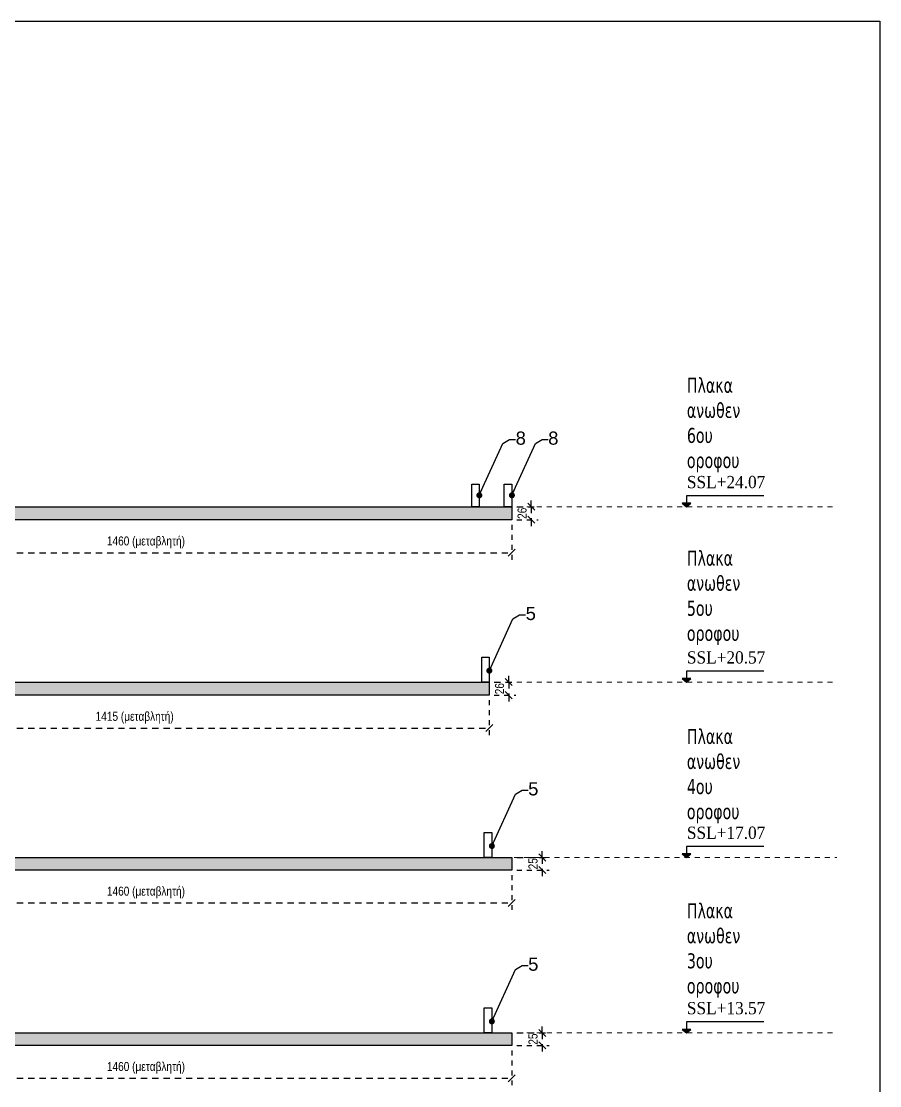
# Model space of a CAD drawing. Header units: millimetres. Extents: x -2171 to 1563, y -1758 to -1505.
# Drawn here: x 970.67 to 987.8, y -1612.1 to -1590.85 of the extents above; entities that cross this region are included whole.
import ezdxf
from ezdxf.enums import TextEntityAlignment as Align

# ---------------------------------------------------------------- set-up
doc = ezdxf.new("R2010")
doc.units = ezdxf.units.MM
doc.header["$PDMODE"] = 32
for name, pattern in [('DASHDOT', [25.4, 12.7, -6.35, 0, -6.35]), ('DASHED2', [0.375, 0.25, -0.125]), ('DOT', [0.025, 0, -0.025]), ('HIDDEN', [0.375, 0.25, -0.125]), ('HIDDEN2', [0.1875, 0.125, -0.0625])]:
    doc.linetypes.add(name, pattern=pattern)
doc.layers.get('Defpoints').update_dxf_attribs({"color": 6})
for name, color, linetype in [('-S-AKSONES', 50, 'DASHDOT'), ('-S_TEXT', 3, 'Continuous'), ('A-TEXT', 7, 'Continuous'), ('AM_5', 7, 'Continuous'), ('Sect_Dim', 7, 'Continuous'), ('Sect_Fill', 7, 'Continuous'), ('Sect_Line_Bold', 7, 'Continuous'), ('STITHAIO', 94, 'Continuous')]:
    doc.layers.add(name, color=color, linetype=linetype)
doc.layers.add('A-ANNO-DIMS', color=1, linetype='Continuous', lineweight=9)
doc.styles.add('1-100', font='arial.ttf', dxfattribs={"width": 0.8})
doc.styles.add('ag', font='arial.ttf', dxfattribs={"height": 0.25})
doc.styles.add('GR-SIMPL', font='GR-SIMPL.shx', dxfattribs={"width": 0.8})
doc.styles.add('S1TmsNwRmn11_b_934_161', font='times.ttf', dxfattribs={"width": 0.933629, "height": 0.001087})
doc.dimstyles.new('CHRISTOFOROS', dxfattribs={"dimscale": 0.2, "dimtxt": 0.25, "dimasz": 0.6, "dimexe": 0, "dimexo": 0, "dimgap": 0, "dimtad": 0, "dimdec": 0, "dimlfac": 100, "dimzin": 0, "dimdsep": 46, "dimtxsty": 'ag', "dimblk": 'ARCHTICK', "dimcen": 0, "dimclrd": 256, "dimclre": 256, "dimclrt": 1, "dimaunit": 1, "dimadec": 0, "dimazin": 0, "dimtfac": 1, "dimtdec": 0, "dimtofl": 0, "dimtmove": 0, "dimatfit": 3, "dimfxl": 1, "dimtolj": 1, "dimtzin": 0, "dimlwd": -1, "dimlwe": -1, "dimarcsym": 0})
doc.dimstyles.new('Copy of 1-100', dxfattribs={"dimtxt": 0.18, "dimasz": 0.14, "dimexe": 0.14, "dimexo": 0.1, "dimgap": 0.09, "dimtad": 1, "dimdec": 0, "dimlfac": 100, "dimrnd": 5, "dimzin": 5, "dimdsep": 46, "dimtxsty": '1-100', "dimblk": 'OBLIQUE', "dimcen": 0.09, "dimclrd": 1, "dimclre": 1, "dimclrt": 2, "dimadec": 0, "dimazin": 0, "dimtfac": 1, "dimtdec": 0, "dimtix": 1, "dimtmove": 2, "dimatfit": 3, "dimfxl": 5, "dimfxlon": 1, "dimtolj": 1, "dimtzin": 5, "dimarcsym": 0})

# ---------------------------------------------------------------- blocks, each defined once
blk = doc.blocks.new('_Oblique')
at = {"color": 0, "linetype": 'ByBlock', "lineweight": -2}
blk.add_line((-0.5, -0.5), (0.5, 0.5), dxfattribs=at)
blk = doc.blocks.new('*D960')
at = {"layer": 'AM_5', "color": 1, "linetype": 'HIDDEN', "lineweight": -2, "ltscale": 0.5, "transparency": 16777216}
blk.add_line((965.857, -1611.394), (965.857, -1612.091), dxfattribs=at)
at = {"layer": 'AM_5', "color": 1, "linetype": 'HIDDEN2', "lineweight": -2, "ltscale": 0.5, "transparency": 16777216}
blk.add_line((980.457, -1611.394), (980.457, -1612.091), dxfattribs=at)
at = {"layer": 'AM_5', "color": 1, "linetype": 'DASHED2', "lineweight": -2, "ltscale": 0.5, "transparency": 16777216}
blk.add_line((965.857, -1611.951), (980.457, -1611.951), dxfattribs=at)
at = {"layer": 'Defpoints', "color": 0, "ltscale": 0.5, "transparency": 16777216}
for p in [(965.857, -1611.294), (980.457, -1611.294), (980.457, -1611.951)]:
    blk.add_point(p, dxfattribs=at)
at = {"layer": 'AM_5', "color": 1, "lineweight": -2, "ltscale": 0.5, "transparency": 16777216, "xscale": 0.14, "yscale": 0.14, "zscale": 0.14, "rotation": 180}
blk.add_blockref('_Oblique', (965.857, -1611.951), dxfattribs=at)
at = {"layer": 'AM_5', "color": 1, "lineweight": -2, "ltscale": 0.5, "transparency": 16777216, "xscale": 0.14, "yscale": 0.14, "zscale": 0.14}
blk.add_blockref('_Oblique', (980.457, -1611.951), dxfattribs=at)
at = {"layer": 'AM_5', "color": 2, "ltscale": 0.5, "transparency": 16777216, "insert": (973.157, -1611.743), "char_height": 0.18, "attachment_point": 5, "style": '1-100'}
blk.add_mtext('\\A1;1460 (μεταβλητή)', dxfattribs=at)
blk = doc.blocks.new('*D961')
at = {"layer": 'AM_5', "color": 1, "linetype": 'DASHED2', "lineweight": -2, "ltscale": 0.5, "transparency": 16777216}
for p, q in [((981.064, -1611.044), (981.064, -1610.904)), ((981.064, -1611.044), (981.064, -1611.294)), ((981.064, -1611.294), (981.064, -1611.434))]:
    blk.add_line(p, q, dxfattribs=at)
at = {"layer": 'AM_5', "color": 1, "linetype": 'HIDDEN', "lineweight": -2, "ltscale": 0.5, "transparency": 16777216}
blk.add_line((980.557, -1611.044), (981.204, -1611.044), dxfattribs=at)
at = {"layer": 'AM_5', "color": 1, "linetype": 'HIDDEN2', "lineweight": -2, "ltscale": 0.5, "transparency": 16777216}
blk.add_line((980.557, -1611.294), (981.204, -1611.294), dxfattribs=at)
at = {"layer": 'Defpoints', "color": 0, "ltscale": 0.5, "transparency": 16777216}
for p in [(980.457, -1611.044), (980.457, -1611.294), (981.064, -1611.294)]:
    blk.add_point(p, dxfattribs=at)
at = {"layer": 'AM_5', "color": 1, "lineweight": -2, "ltscale": 0.5, "transparency": 16777216, "xscale": 0.14, "yscale": 0.14, "zscale": 0.14}
for p, rotation in [((981.064, -1611.044), 270), ((981.064, -1611.294), 90)]:
    blk.add_blockref('_Oblique', p, dxfattribs=dict(at, rotation=rotation))
at = {"layer": 'AM_5', "color": 2, "ltscale": 0.5, "transparency": 16777216, "insert": (980.882, -1611.169), "char_height": 0.18, "attachment_point": 5, "rotation": 90, "style": '1-100'}
blk.add_mtext('\\A1;25', dxfattribs=at)
blk = doc.blocks.new('*D968')
at = {"layer": 'AM_5', "color": 1, "linetype": 'HIDDEN', "lineweight": -2, "ltscale": 0.5, "transparency": 16777216}
blk.add_line((965.857, -1607.894), (965.857, -1608.591), dxfattribs=at)
at = {"layer": 'AM_5', "color": 1, "linetype": 'HIDDEN2', "lineweight": -2, "ltscale": 0.5, "transparency": 16777216}
blk.add_line((980.457, -1607.894), (980.457, -1608.591), dxfattribs=at)
at = {"layer": 'AM_5', "color": 1, "linetype": 'DASHED2', "lineweight": -2, "ltscale": 0.5, "transparency": 16777216}
blk.add_line((965.857, -1608.451), (980.457, -1608.451), dxfattribs=at)
at = {"layer": 'Defpoints', "color": 0, "ltscale": 0.5, "transparency": 16777216}
for p in [(965.857, -1607.794), (980.457, -1607.794), (980.457, -1608.451)]:
    blk.add_point(p, dxfattribs=at)
at = {"layer": 'AM_5', "color": 1, "lineweight": -2, "ltscale": 0.5, "transparency": 16777216, "xscale": 0.14, "yscale": 0.14, "zscale": 0.14, "rotation": 180}
blk.add_blockref('_Oblique', (965.857, -1608.451), dxfattribs=at)
at = {"layer": 'AM_5', "color": 1, "lineweight": -2, "ltscale": 0.5, "transparency": 16777216, "xscale": 0.14, "yscale": 0.14, "zscale": 0.14}
blk.add_blockref('_Oblique', (980.457, -1608.451), dxfattribs=at)
at = {"layer": 'AM_5', "color": 2, "ltscale": 0.5, "transparency": 16777216, "insert": (973.157, -1608.243), "char_height": 0.18, "attachment_point": 5, "style": '1-100'}
blk.add_mtext('\\A1;1460 (μεταβλητή)', dxfattribs=at)
blk = doc.blocks.new('*D972')
at = {"layer": 'AM_5', "color": 1, "linetype": 'DASHED2', "lineweight": -2, "ltscale": 0.5, "transparency": 16777216}
for p, q in [((981.064, -1607.544), (981.064, -1607.404)), ((981.064, -1607.544), (981.064, -1607.794)), ((981.064, -1607.794), (981.064, -1607.934))]:
    blk.add_line(p, q, dxfattribs=at)
at = {"layer": 'AM_5', "color": 1, "linetype": 'HIDDEN', "lineweight": -2, "ltscale": 0.5, "transparency": 16777216}
blk.add_line((980.557, -1607.544), (981.204, -1607.544), dxfattribs=at)
at = {"layer": 'AM_5', "color": 1, "linetype": 'HIDDEN2', "lineweight": -2, "ltscale": 0.5, "transparency": 16777216}
blk.add_line((980.557, -1607.794), (981.204, -1607.794), dxfattribs=at)
at = {"layer": 'Defpoints', "color": 0, "ltscale": 0.5, "transparency": 16777216}
for p in [(980.457, -1607.544), (980.457, -1607.794), (981.064, -1607.794)]:
    blk.add_point(p, dxfattribs=at)
at = {"layer": 'AM_5', "color": 1, "lineweight": -2, "ltscale": 0.5, "transparency": 16777216, "xscale": 0.14, "yscale": 0.14, "zscale": 0.14}
for p, rotation in [((981.064, -1607.544), 270), ((981.064, -1607.794), 90)]:
    blk.add_blockref('_Oblique', p, dxfattribs=dict(at, rotation=rotation))
at = {"layer": 'AM_5', "color": 2, "ltscale": 0.5, "transparency": 16777216, "insert": (980.882, -1607.669), "char_height": 0.18, "attachment_point": 5, "rotation": 90, "style": '1-100'}
blk.add_mtext('\\A1;25', dxfattribs=at)
blk = doc.blocks.new('*D976')
at = {"layer": 'AM_5', "color": 1, "linetype": 'DASHED2', "lineweight": -2, "ltscale": 0.5, "transparency": 16777216}
for p, q in [((980.396, -1604.044), (980.396, -1603.904)), ((980.396, -1604.044), (980.396, -1604.304)), ((980.396, -1604.304), (980.396, -1604.444))]:
    blk.add_line(p, q, dxfattribs=at)
at = {"layer": 'AM_5', "color": 1, "linetype": 'HIDDEN', "lineweight": -2, "ltscale": 0.5, "transparency": 16777216}
blk.add_line((980.107, -1604.044), (980.536, -1604.044), dxfattribs=at)
at = {"layer": 'AM_5', "color": 1, "linetype": 'HIDDEN2', "lineweight": -2, "ltscale": 0.5, "transparency": 16777216}
blk.add_line((980.107, -1604.304), (980.536, -1604.304), dxfattribs=at)
at = {"layer": 'Defpoints', "color": 0, "ltscale": 0.5, "transparency": 16777216}
for p in [(980.007, -1604.044), (980.007, -1604.304), (980.396, -1604.304)]:
    blk.add_point(p, dxfattribs=at)
at = {"layer": 'AM_5', "color": 1, "lineweight": -2, "ltscale": 0.5, "transparency": 16777216, "xscale": 0.14, "yscale": 0.14, "zscale": 0.14}
for p, rotation in [((980.396, -1604.044), 270), ((980.396, -1604.304), 90)]:
    blk.add_blockref('_Oblique', p, dxfattribs=dict(at, rotation=rotation))
at = {"layer": 'AM_5', "color": 2, "ltscale": 0.5, "transparency": 16777216, "insert": (980.214, -1604.174), "char_height": 0.18, "attachment_point": 5, "rotation": 90, "style": '1-100'}
blk.add_mtext('\\A1;26', dxfattribs=at)
blk = doc.blocks.new('*D978')
at = {"layer": 'AM_5', "color": 1, "linetype": 'HIDDEN', "lineweight": -2, "ltscale": 0.5, "transparency": 16777216}
blk.add_line((965.857, -1604.404), (965.857, -1605.101), dxfattribs=at)
at = {"layer": 'AM_5', "color": 1, "linetype": 'HIDDEN2', "lineweight": -2, "ltscale": 0.5, "transparency": 16777216}
blk.add_line((980.007, -1604.404), (980.007, -1605.101), dxfattribs=at)
at = {"layer": 'AM_5', "color": 1, "linetype": 'DASHED2', "lineweight": -2, "ltscale": 0.5, "transparency": 16777216}
blk.add_line((965.857, -1604.961), (980.007, -1604.961), dxfattribs=at)
at = {"layer": 'Defpoints', "color": 0, "ltscale": 0.5, "transparency": 16777216}
for p in [(965.857, -1604.304), (980.007, -1604.304), (980.007, -1604.961)]:
    blk.add_point(p, dxfattribs=at)
at = {"layer": 'AM_5', "color": 1, "lineweight": -2, "ltscale": 0.5, "transparency": 16777216, "xscale": 0.14, "yscale": 0.14, "zscale": 0.14, "rotation": 180}
blk.add_blockref('_Oblique', (965.857, -1604.961), dxfattribs=at)
at = {"layer": 'AM_5', "color": 1, "lineweight": -2, "ltscale": 0.5, "transparency": 16777216, "xscale": 0.14, "yscale": 0.14, "zscale": 0.14}
blk.add_blockref('_Oblique', (980.007, -1604.961), dxfattribs=at)
at = {"layer": 'AM_5', "color": 2, "ltscale": 0.5, "transparency": 16777216, "insert": (972.932, -1604.753), "char_height": 0.18, "attachment_point": 5, "style": '1-100'}
blk.add_mtext('\\A1;1415 (μεταβλητή)', dxfattribs=at)
blk = doc.blocks.new('*D986')
at = {"layer": 'AM_5', "color": 1, "linetype": 'DASHED2', "lineweight": -2, "ltscale": 0.5, "transparency": 16777216}
for p, q in [((980.846, -1600.544), (980.846, -1600.404)), ((980.846, -1600.544), (980.846, -1600.804)), ((980.846, -1600.804), (980.846, -1600.944))]:
    blk.add_line(p, q, dxfattribs=at)
at = {"layer": 'AM_5', "color": 1, "linetype": 'HIDDEN', "lineweight": -2, "ltscale": 0.5, "transparency": 16777216}
blk.add_line((980.557, -1600.544), (980.986, -1600.544), dxfattribs=at)
at = {"layer": 'AM_5', "color": 1, "linetype": 'HIDDEN2', "lineweight": -2, "ltscale": 0.5, "transparency": 16777216}
blk.add_line((980.557, -1600.804), (980.986, -1600.804), dxfattribs=at)
at = {"layer": 'Defpoints', "color": 0, "ltscale": 0.5, "transparency": 16777216}
for p in [(980.457, -1600.544), (980.457, -1600.804), (980.846, -1600.804)]:
    blk.add_point(p, dxfattribs=at)
at = {"layer": 'AM_5', "color": 1, "lineweight": -2, "ltscale": 0.5, "transparency": 16777216, "xscale": 0.14, "yscale": 0.14, "zscale": 0.14}
for p, rotation in [((980.846, -1600.544), 270), ((980.846, -1600.804), 90)]:
    blk.add_blockref('_Oblique', p, dxfattribs=dict(at, rotation=rotation))
at = {"layer": 'AM_5', "color": 2, "ltscale": 0.5, "transparency": 16777216, "insert": (980.664, -1600.674), "char_height": 0.18, "attachment_point": 5, "rotation": 90, "style": '1-100'}
blk.add_mtext('\\A1;26', dxfattribs=at)
blk = doc.blocks.new('*D985')
at = {"layer": 'AM_5', "color": 1, "linetype": 'HIDDEN', "lineweight": -2, "ltscale": 0.5, "transparency": 16777216}
blk.add_line((965.857, -1600.904), (965.857, -1601.601), dxfattribs=at)
at = {"layer": 'AM_5', "color": 1, "linetype": 'HIDDEN2', "lineweight": -2, "ltscale": 0.5, "transparency": 16777216}
blk.add_line((980.457, -1600.904), (980.457, -1601.601), dxfattribs=at)
at = {"layer": 'AM_5', "color": 1, "linetype": 'DASHED2', "lineweight": -2, "ltscale": 0.5, "transparency": 16777216}
blk.add_line((965.857, -1601.461), (980.457, -1601.461), dxfattribs=at)
at = {"layer": 'Defpoints', "color": 0, "ltscale": 0.5, "transparency": 16777216}
for p in [(965.857, -1600.804), (980.457, -1600.804), (980.457, -1601.461)]:
    blk.add_point(p, dxfattribs=at)
at = {"layer": 'AM_5', "color": 1, "lineweight": -2, "ltscale": 0.5, "transparency": 16777216, "xscale": 0.14, "yscale": 0.14, "zscale": 0.14, "rotation": 180}
blk.add_blockref('_Oblique', (965.857, -1601.461), dxfattribs=at)
at = {"layer": 'AM_5', "color": 1, "lineweight": -2, "ltscale": 0.5, "transparency": 16777216, "xscale": 0.14, "yscale": 0.14, "zscale": 0.14}
blk.add_blockref('_Oblique', (980.457, -1601.461), dxfattribs=at)
at = {"layer": 'AM_5', "color": 2, "ltscale": 0.5, "transparency": 16777216, "insert": (973.157, -1601.253), "char_height": 0.18, "attachment_point": 5, "style": '1-100'}
blk.add_mtext('\\A1;1460 (μεταβλητή)', dxfattribs=at)
blk = doc.blocks.new('_ArchTick')
at = {"color": 0, "linetype": 'ByBlock', "const_width": 0.15}
blk.add_lwpolyline([(-0.5, -0.5), (0.5, 0.5)], dxfattribs=at)

msp = doc.modelspace()

# ---------------------------------------------------------------- hatches: boundary and pattern name
at = {"layer": 'Sect_Dim'}
for points in [[(984.0335, -1600.4739), (983.8585, -1600.4739), (983.946, -1600.5439)], [(984.0335, -1603.9739), (983.8585, -1603.9739), (983.946, -1604.0439)], [(984.0335, -1607.4739), (983.8585, -1607.4739), (983.946, -1607.5439)], [(984.0335, -1610.9739), (983.8585, -1610.9739), (983.946, -1611.0439)]]:
    msp.add_hatch(color=9, dxfattribs=at).paths.add_polyline_path(points)
at = {"layer": 'Sect_Fill'}
for points in [[(965.8572, -1600.5439), (980.4572, -1600.5439), (980.4572, -1600.8039), (965.8572, -1600.8039)], [(965.8572, -1604.0439), (980.0072, -1604.0439), (980.0072, -1604.3039), (965.8572, -1604.3039)], [(965.8572, -1607.5439), (980.4572, -1607.5439), (980.4572, -1607.7939), (965.8572, -1607.7939)], [(965.8572, -1611.0439), (980.4572, -1611.0439), (980.4572, -1611.2939), (965.8572, -1611.2939)]]:
    msp.add_hatch(color=253, dxfattribs=at).paths.add_polyline_path(points)

# ---------------------------------------------------------------- linework, layer by layer
at = {"layer": '-S_TEXT', "ltscale": 5}
msp.add_lwpolyline([(929.652, -1590.8537), (987.7995, -1590.8537), (987.7995, -1630.8984), (929.652, -1630.8984)], close=True, dxfattribs=at)
at = {"layer": 'A-ANNO-DIMS', "color": 94, "linetype": 'DOT', "ltscale": 1.5}
for p, q in [((970.9907, -1600.5439), (974.4779, -1600.5439)), ((980.5572, -1600.5439), (986.947, -1600.5439)), ((980.5572, -1604.0439), (986.947, -1604.0439)), ((980.3072, -1607.5439), (986.947, -1607.5439)), ((980.5572, -1611.0439), (986.947, -1611.0439))]:
    msp.add_line(p, q, dxfattribs=at)
at = {"layer": 'Sect_Dim', "color": 7}
for points in [[(985.4842, -1600.3239), (983.946, -1600.3239)], [(983.946, -1600.3239), (983.946, -1600.4739)], [(985.4842, -1603.8239), (983.946, -1603.8239)], [(983.946, -1603.8239), (983.946, -1603.9739)], [(985.4842, -1607.3239), (983.946, -1607.3239)], [(983.946, -1607.3239), (983.946, -1607.4739)], [(985.4842, -1610.8239), (983.946, -1610.8239)], [(983.946, -1610.8239), (983.946, -1610.9739)]]:
    msp.add_lwpolyline(points, dxfattribs=at)
for points in [[(984.0335, -1600.4739), (983.8585, -1600.4739), (983.946, -1600.5439)], [(984.0335, -1603.9739), (983.8585, -1603.9739), (983.946, -1604.0439)], [(984.0335, -1607.4739), (983.8585, -1607.4739), (983.946, -1607.5439)], [(984.0335, -1610.9739), (983.8585, -1610.9739), (983.946, -1611.0439)]]:
    msp.add_lwpolyline(points, close=True, dxfattribs=at)
at = {"layer": 'Sect_Line_Bold', "color": 94, "ltscale": 0.5}
for points in [[(965.8572, -1600.5439), (980.4572, -1600.5439), (980.4572, -1600.8039), (965.8572, -1600.8039)], [(965.8572, -1604.0439), (980.0072, -1604.0439), (980.0072, -1604.3039), (965.8572, -1604.3039)], [(965.8572, -1607.5439), (980.4572, -1607.5439), (980.4572, -1607.7939), (965.8572, -1607.7939)], [(965.8572, -1611.0439), (980.4572, -1611.0439), (980.4572, -1611.2939), (965.8572, -1611.2939)]]:
    msp.add_lwpolyline(points, close=True, dxfattribs=at)
at = {"layer": 'STITHAIO', "ltscale": 0.5}
for points in [[(979.6572, -1600.0939), (979.8072, -1600.0939), (979.8072, -1600.5439), (979.6572, -1600.5439)], [(980.3072, -1600.0939), (980.4572, -1600.0939), (980.4572, -1600.5439), (980.3072, -1600.5439)], [(979.8572, -1603.5439), (980.0072, -1603.5439), (980.0072, -1604.0439), (979.8572, -1604.0439)], [(979.9072, -1607.0439), (980.0572, -1607.0439), (980.0572, -1607.5439), (979.9072, -1607.5439)], [(979.9072, -1610.5439), (980.0572, -1610.5439), (980.0572, -1611.0439), (979.9072, -1611.0439)]]:
    msp.add_lwpolyline(points, close=True, dxfattribs=at)

# ---------------------------------------------------------------- texts
at = {"layer": '-S-AKSONES', "color": 3, "linetype": 'Continuous', "char_height": 0.2625, "width": 0.416093, "attachment_point": 1, "style": 'ag'}
for s, insert in [('8', (980.5344, -1599.0422)), ('8', (981.1844, -1599.0422)), ('5', (980.7344, -1602.5422)), ('5', (980.7844, -1606.0422)), ('5', (980.7844, -1609.5422))]:
    msp.add_mtext(s, dxfattribs=dict(at, insert=insert))
at = {"layer": 'A-TEXT', "color": 3, "char_height": 0.3, "width": 1.143602, "attachment_point": 7, "style": 'GR-SIMPL'}
for s, insert in [('{\\fTahoma|b0|i0|c161|p34;Πλακα ανωθεν \\fTahoma|b0|i0|c0|p34;6\\fTahoma|b0|i0|c161|p34;ου οροφου}', (983.9516, -1599.8546)), ('{\\fTahoma|b0|i0|c161|p34;Πλακα ανωθεν \\fTahoma|b0|i0|c0|p34;5\\fTahoma|b0|i0|c161|p34;ου οροφου}', (983.9516, -1603.3048)), ('{\\fTahoma|b0|i0|c161|p34;Πλακα ανωθεν \\fTahoma|b0|i0|c0|p34;4\\fTahoma|b0|i0|c161|p34;ου οροφου}', (983.9516, -1606.8632)), ('{\\fTahoma|b0|i0|c161|p34;Πλακα ανωθεν \\fTahoma|b0|i0|c0|p34;3\\fTahoma|b0|i0|c161|p34;ου οροφου}', (983.9516, -1610.3419))]:
    msp.add_mtext(s, dxfattribs=dict(at, insert=insert))
at = {"layer": 'Sect_Dim', "color": 7, "style": 'S1TmsNwRmn11_b_934_161', "width": 0.933629}
for s, p in [('SSL+24.07', (983.9515, -1600.0501)), ('SSL+20.57', (983.9515, -1603.5501)), ('SSL+17.07', (983.9515, -1607.0501)), ('SSL+13.57', (983.9515, -1610.5501))]:
    msp.add_text(s, height=0.24469, dxfattribs=at).set_placement(p, align=Align.MIDDLE_LEFT)

# ---------------------------------------------------------------- dimensions: what is measured, and where the dimension line sits
at = {"layer": 'AM_5', "ltscale": 0.5}
for base, p1, p2, picture, middle in [((980.8463, -1600.8039), (980.4572, -1600.5439), (980.4572, -1600.8039), '*D986', (980.6644, -1600.6739)), ((980.3963, -1604.3039), (980.0072, -1604.0439), (980.0072, -1604.3039), '*D976', (980.2144, -1604.1739))]:
    dim = msp.add_linear_dim(base=base, p1=p1, p2=p2, angle=90, dimstyle='Copy of 1-100', override={"dimrnd": 0.1}, dxfattribs=at)
    dim.commit()
    dim.dimension.update_dxf_attribs({"geometry": picture, "text_midpoint": middle})
at = {"layer": 'AM_5', "color": 1, "ltscale": 0.5}
for base, p1, p2, picture, middle in [((980.4572, -1601.4605), (965.8572, -1600.8039), (980.4572, -1600.8039), '*D985', (973.1572, -1601.2525)), ((980.0072, -1604.9605), (965.8572, -1604.3039), (980.0072, -1604.3039), '*D978', (972.9322, -1604.7525)), ((980.4572, -1608.4505), (965.8572, -1607.7939), (980.4572, -1607.7939), '*D968', (973.1572, -1608.2425)), ((980.4572, -1611.9505), (965.8572, -1611.2939), (980.4572, -1611.2939), '*D960', (973.1572, -1611.7425))]:
    dim = msp.add_linear_dim(base=base, p1=p1, p2=p2, text='<> (μεταβλητή)', dimstyle='Copy of 1-100', dxfattribs=at)
    dim.commit()
    dim.dimension.update_dxf_attribs({"geometry": picture, "text_midpoint": middle})
at = {"layer": 'AM_5', "color": 7, "ltscale": 0.5}
for base, p1, p2, picture, middle in [((981.0635, -1607.7939), (980.4572, -1607.5439), (980.4572, -1607.7939), '*D972', (980.8816, -1607.6689)), ((981.0635, -1611.2939), (980.4572, -1611.0439), (980.4572, -1611.2939), '*D961', (980.8816, -1611.1689))]:
    dim = msp.add_linear_dim(base=base, p1=p1, p2=p2, angle=90, dimstyle='Copy of 1-100', dxfattribs=at)
    dim.commit()
    dim.dimension.update_dxf_attribs({"geometry": picture, "text_midpoint": middle})

# ---------------------------------------------------------------- leaders
at = {"layer": '-S-AKSONES', "color": 1, "linetype": 'Continuous', "annotation_type": 0, "has_hookline": 1, "hookline_direction": 0}
for points, text_width in [([(979.8099, -1600.3147), (980.2799, -1599.2783), (980.4144, -1599.1979), (980.5344, -1599.1979)], 0.173), ([(980.4599, -1600.3147), (980.9299, -1599.2783), (981.0644, -1599.1979), (981.1844, -1599.1979)], 0.173), ([(980.0099, -1603.8147), (980.4799, -1602.7783), (980.6144, -1602.6979), (980.7344, -1602.6979)], 0.174), ([(980.0599, -1607.3147), (980.5299, -1606.2783), (980.6644, -1606.1979), (980.7844, -1606.1979)], 0.174), ([(980.0599, -1610.8147), (980.5299, -1609.7783), (980.6644, -1609.6979), (980.7844, -1609.6979)], 0.174)]:
    msp.add_leader(points, dimstyle='CHRISTOFOROS', override={"dimgap": 0, "dimtad": 0, "dimclrd": 1, "dimldrblk": 'Dot', "dimfxl": 0.1, "dimfxlon": 1, "dimarcsym": 1}, dxfattribs=dict(at, text_width=text_width))

doc.saveas('drawing.dxf')
